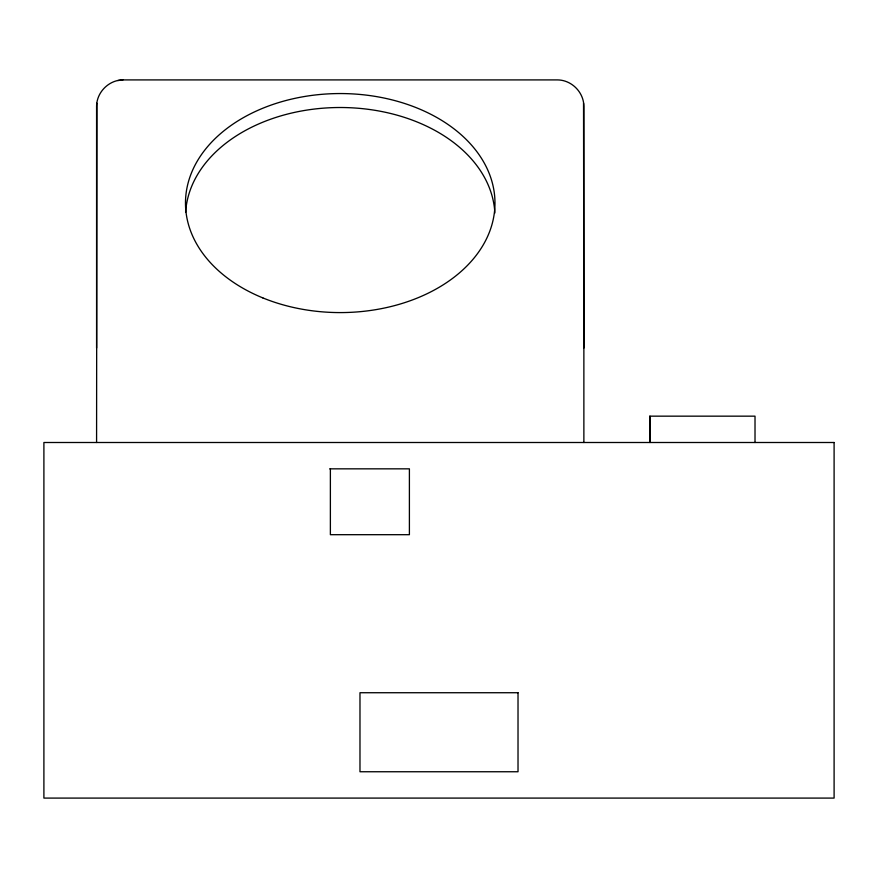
<?xml version="1.0" encoding="UTF-8"?>
<svg xmlns="http://www.w3.org/2000/svg" width="878" height="878" viewBox="0 0 878 878"><rect width="100%" height="100%" fill="white"/><g stroke="black" fill="none" stroke-linecap="round" stroke-linejoin="round"><path stroke-width="1.32" d="M96.58 348.039L96.58 106.249C96.701 92.19 108.85 80.019 122.92 79.909L557.53 79.909C571.611 80.008 583.738 92.19 583.87 106.249L583.87 442.501M583.87 348.039L583.541 103.176M96.909 103.187L96.58 442.501M117.806 80.556L122.92 79.909M649.896 416.161L649.896 442.501L649.797 416.161L755.014 416.161L755.014 442.501M329.711 468.841L409.4 468.841L409.4 534.691L330.38 534.691L330.38 468.841M185.62 212.311A154.748 109.52 0 0 1 340.697 107.511A154.748 109.52 0 0 1 494.863 212.992M834.1 442.501L43.9 442.501L43.9 798.091L834.1 798.091L834.1 442.501M518.02 692.731L359.98 692.731L359.98 771.751L518.02 771.751L518.02 692.731M262.851 297.916A154.748 109.52 0 0 0 494.972 203.07A154.748 109.52 0 0 0 262.851 108.224A154.748 109.52 0 0 0 262.851 297.916"/></g></svg>
